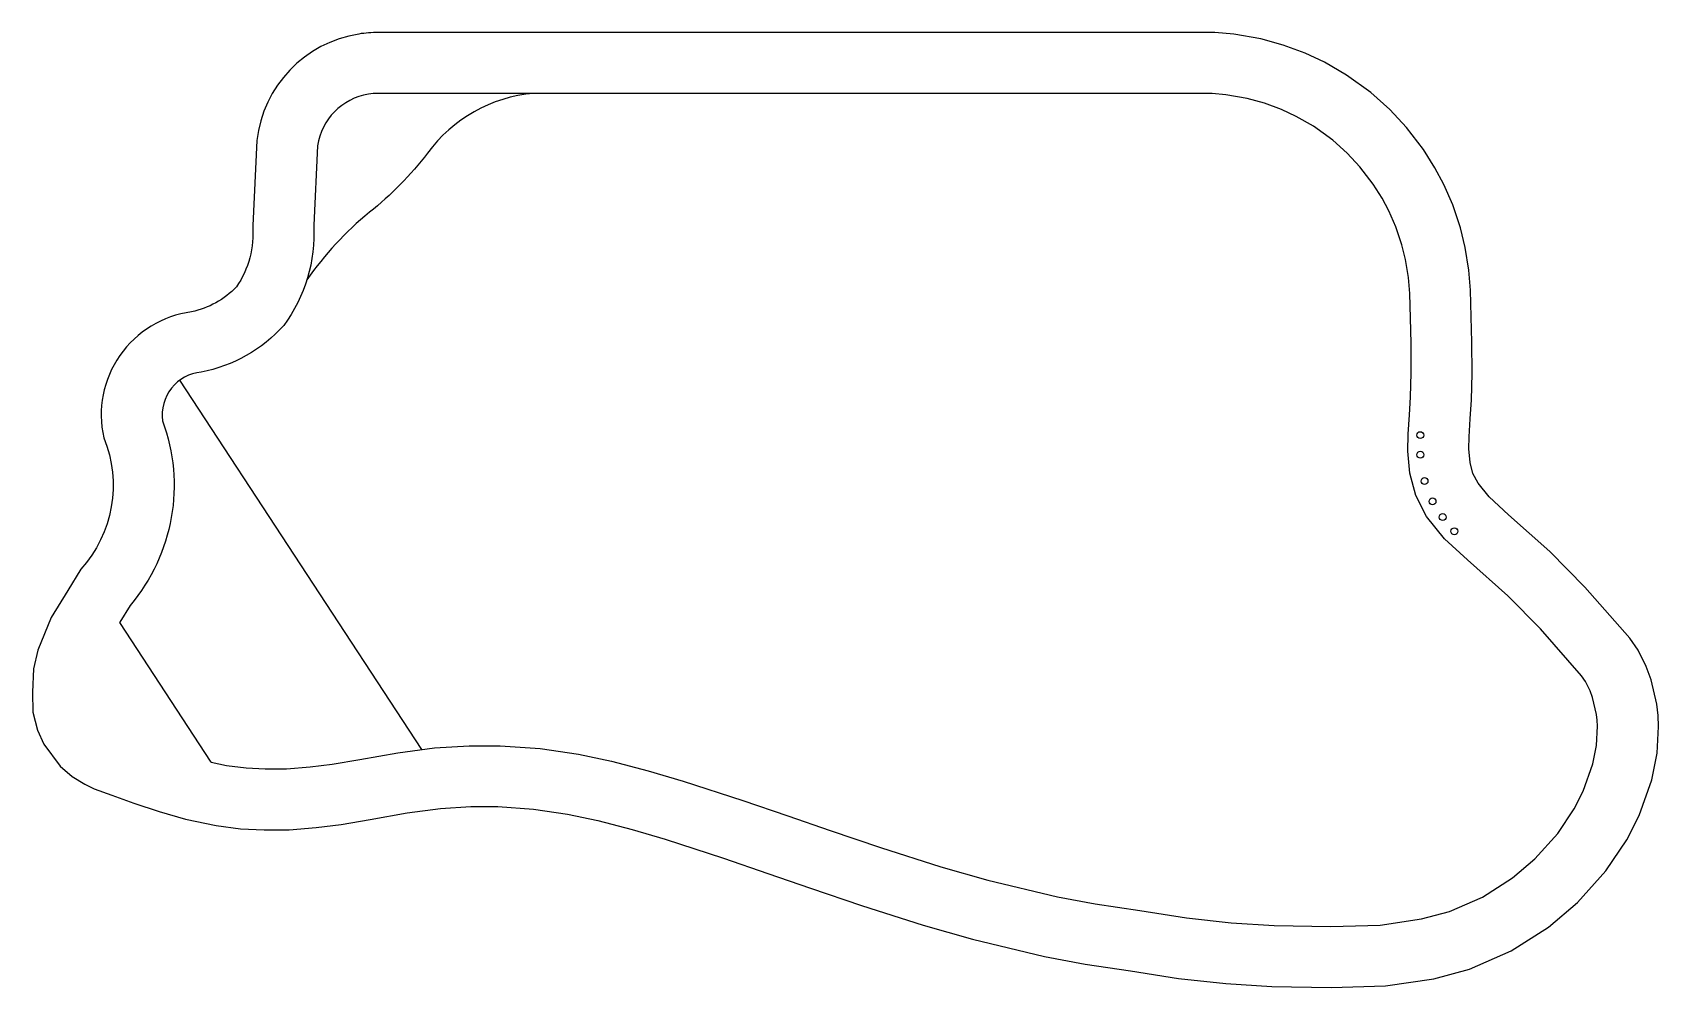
# Model space of a CAD drawing. Header units: millimetres. Extents: x -2.04 to 1.96, y 78.12 to 80.47.
import ezdxf

# ---------------------------------------------------------------- set-up
doc = ezdxf.new("R2010")
doc.units = ezdxf.units.MM
doc.header["$LTSCALE"] = 10
doc.layers.add('piscinas_igui', color=3, linetype='Continuous')

msp = doc.modelspace()

# ---------------------------------------------------------------- linework, layer by layer
at = {"layer": 'piscinas_igui', "color": 2}
msp.add_line((-1.0842, 78.7054), (-1.6793, 79.6144), dxfattribs=at)
at = {"layer": 'piscinas_igui'}
msp.add_line((-1.6022, 78.6742), (-1.827, 79.0184), dxfattribs=at)
for points in [[(-1.1913, 80.4699, 0.039762), (-1.2388, 80.4662, 0.337082), (-1.4901, 80.2039), (-1.5002, 79.9947, -0.172256), (-1.5402, 79.8437, -0.14879), (-1.6505, 79.7825, 0.440833), (-1.8666, 79.4726, -0.289563), (-1.9231, 79.1491), (-1.9548, 79.097), (-1.9955, 79.0305), (-2.0283, 78.9503), (-2.0393, 78.9044), (-2.0418, 78.8465), (-2.0408, 78.7977), (-2.0295, 78.7533), (-2.0141, 78.7186), (-1.9741, 78.6648), (-1.9441, 78.6392), (-1.9132, 78.62), (-1.8901, 78.6091), (-1.8469, 78.593), (-1.7925, 78.5734), (-1.7301, 78.5527), (-1.6657, 78.5343), (-1.5899, 78.5183), (-1.5299, 78.5107), (-1.4723, 78.5076), (-1.4108, 78.5082), (-1.3436, 78.5132), (-1.2822, 78.5213), (-1.2114, 78.5333), (-1.1203, 78.5493), (-1.0383, 78.5602), (-0.9632, 78.5649), (-0.8969, 78.5649), (-0.8094, 78.5585), (-0.7254, 78.5461), (-0.6513, 78.5306), (-0.5669, 78.5089), (-0.4858, 78.4848), (-0.3421, 78.4378), (-0.2326, 78.4003), (-0.1279, 78.3642), (-0.0025, 78.3218), (0.1493, 78.2735), (0.2703, 78.2388), (0.4481, 78.1963), (0.548, 78.1776), (0.6592, 78.1611), (0.7774, 78.1424), (0.8938, 78.1295), (1.0069, 78.1227), (1.1533, 78.1199), (1.2867, 78.1239), (1.4057, 78.1413), (1.4937, 78.1649), (1.596, 78.2098), (1.688, 78.2685), (1.7591, 78.329), (1.8289, 78.4067), (1.8804, 78.4832), (1.9111, 78.5434), (1.9419, 78.6306), (1.9547, 78.6967), (1.9582, 78.7619), (1.9571, 78.7894), (1.954, 78.8167), (1.9403, 78.8766), (1.9282, 78.9096), (1.9081, 78.9497), (1.8876, 78.9792), (1.7774, 79.1048), (1.6907, 79.1924), (1.5891, 79.2833), (1.5416, 79.327), (1.5143, 79.3607), (1.5019, 79.385), (1.4947, 79.4119), (1.4917, 79.445), (1.4922, 79.4752), (1.4952, 79.5194), (1.498, 79.566), (1.4997, 79.6305), (1.4994, 79.7075), (1.4978, 79.7706), (1.4961, 79.8362), (1.492, 79.8852), (1.4828, 79.9412), (1.471, 79.989), (1.4519, 80.0457), (1.43, 80.0959), (1.4082, 80.1372), (1.3799, 80.1821), (1.3385, 80.2362), (1.2977, 80.2802), (1.2508, 80.322), (1.191, 80.3653), (1.1366, 80.3967), (1.0888, 80.419), (1.035, 80.4389), (0.9796, 80.4541), (0.9134, 80.4657), (0.8668, 80.4699), (-1.1927, 80.4699)], [(-1.6022, 78.6742), (-1.5649, 78.6663), (-1.5164, 78.6602), (-1.4691, 78.6576), (-1.4172, 78.6582), (-1.3589, 78.6625), (-1.3045, 78.6696), (-1.2369, 78.6811), (-1.1432, 78.6976), (-1.0529, 78.7095), (-0.9678, 78.7149), (-0.8914, 78.7148), (-0.793, 78.7077), (-0.699, 78.6938), (-0.6172, 78.6767), (-0.5269, 78.6534), (-0.4411, 78.628), (-0.2945, 78.5801), (-0.1838, 78.5422), (-0.0794, 78.5062), (0.0443, 78.4643), (0.1927, 78.4171), (0.3085, 78.3839), (0.4794, 78.343), (0.5728, 78.3255), (0.682, 78.3094), (0.7974, 78.2911), (0.9066, 78.279), (1.0128, 78.2726), (1.1525, 78.2699), (1.2736, 78.2736), (1.3753, 78.2885), (1.4439, 78.3068), (1.5251, 78.3425), (1.5987, 78.3895), (1.6543, 78.4368), (1.7103, 78.4991), (1.7509, 78.5595), (1.773, 78.6027), (1.7967, 78.6701), (1.8055, 78.7151), (1.8081, 78.7629), (1.8075, 78.778), (1.8059, 78.7915), (1.7963, 78.8338), (1.7903, 78.8499), (1.7788, 78.8729), (1.7692, 78.8867), (1.6676, 79.0025), (1.5873, 79.0836), (1.4883, 79.1722), (1.432, 79.224), (1.3879, 79.2785), (1.3612, 79.3309), (1.3465, 79.3854), (1.3416, 79.4395), (1.3423, 79.4816), (1.3455, 79.5289), (1.3481, 79.5724), (1.3497, 79.6322), (1.3494, 79.7054), (1.3479, 79.7668), (1.3462, 79.8279), (1.343, 79.8668), (1.3357, 79.911), (1.3268, 79.947), (1.3118, 79.9918), (1.2948, 80.0308), (1.2782, 80.0621), (1.2566, 80.0964), (1.2238, 80.1394), (1.1926, 80.1729), (1.1567, 80.205), (1.1093, 80.2393), (1.0672, 80.2636), (1.031, 80.2805), (0.9891, 80.296), (0.9467, 80.3076), (0.8938, 80.3169), (0.8602, 80.3199), (-1.1925, 80.3199, 0.038313), (-1.2154, 80.318, 0.32956), (-1.3405, 80.1909), (-1.35, 79.996, -0.173276), (-1.4237, 79.7488, -0.163301), (-1.6269, 79.6342, 0.427322), (-1.7218, 79.5142, -0.270478), (-1.8016, 79.0602), (-1.8268, 79.0189), (-1.827, 79.0184)]]:
    msp.add_lwpolyline(points, format="xyb", dxfattribs=at)
at = {"layer": 'piscinas_igui', "color": 2}
msp.add_lwpolyline([(-0.809, 80.3199, 0.218), (-1.07, 80.1733, -0.061483), (-1.2131, 80.0274, 0.068222), (-1.3669, 79.8611)], format="xyb", dxfattribs=at)
at = {"layer": 'piscinas_igui', "color": 1}
for centre in [(1.3723, 79.4791), (1.3725, 79.4309), (1.3827, 79.3662), (1.4024, 79.316), (1.4274, 79.2774), (1.4561, 79.2426)]:
    msp.add_circle(centre, 0.00848, dxfattribs=at)

doc.saveas('drawing.dxf')
